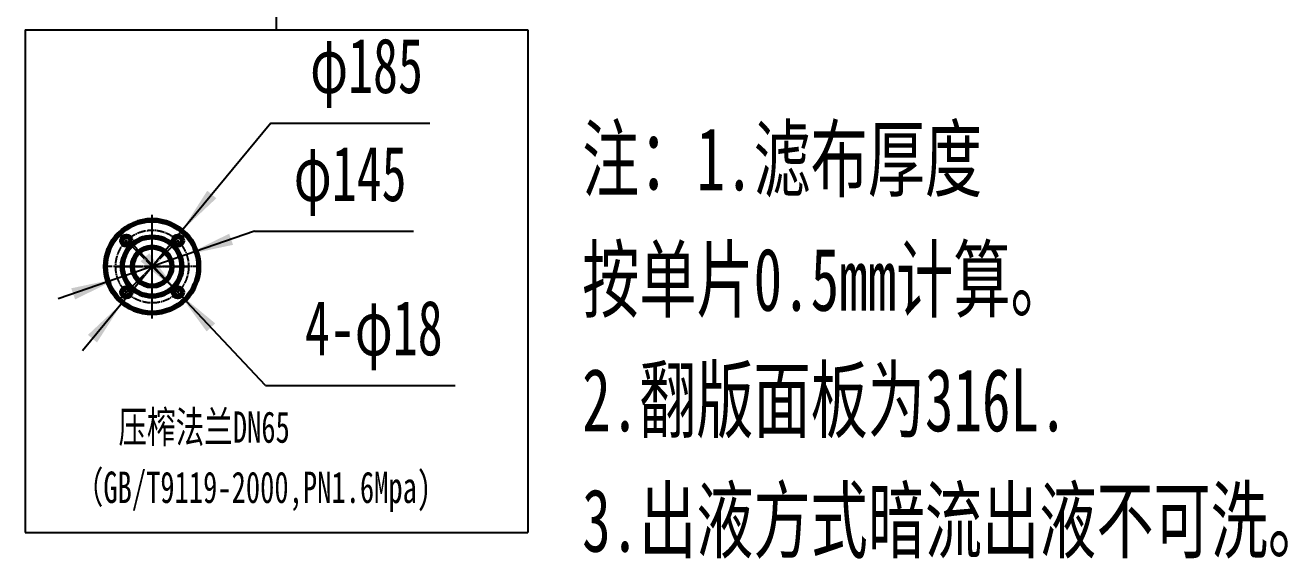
# Model space of a CAD drawing. Header units: millimetres. Extents: x -14850 to 14850, y -10500 to 10500.
# Drawn here: x 4791 to 9814, y -2590 to -466 of the extents above; entities that cross this region are included whole.
import ezdxf

# ---------------------------------------------------------------- set-up
doc = ezdxf.new("R2010")
doc.units = ezdxf.units.MM
doc.linetypes.add('EB_DASHDOT', pattern=[39, 30, -3, 3, -3])
for name, color, linetype, lineweight in [('CAXA0', 7, 'Continuous', 70), ('CAXA1', 1, 'EB_DASHDOT', 25), ('CAXA4', 3, 'Continuous', 25)]:
    doc.layers.add(name, color=color, linetype=linetype, lineweight=lineweight)
doc.styles.add('标准', font='', dxfattribs={"width": 0.667})
doc.styles.get('标准').set_extended_font_data('NSimSun')
doc.dimstyles.new('标准', dxfattribs={"dimscale": 50, "dimtxt": 3.5, "dimasz": 3, "dimexe": 2, "dimexo": 0, "dimtad": 1, "dimdec": 1, "dimzin": 12, "dimdsep": 46, "dimtxsty": '标准', "dimcen": 0, "dimdle": 4, "dimaunit": 1, "dimazin": 2, "dimtfac": 1, "dimtdec": 3, "dimtmove": 0, "dimatfit": 3, "dimfxl": 0, "dimtolj": 1, "dimtzin": 0, "dimarcsym": 0})

# ---------------------------------------------------------------- blocks, each defined once
blk = doc.blocks.new('CAXBLOCK771', base_point=(5159.8, -1399.7))
at = {"layer": 'CAXA0'}
for centre, radius in [((5295.5, -1426.8), 185), ((5192.9, -1324.3), 18), ((5295.5, -1426.8), 118), ((5295.5, -1426.8), 78), ((5398, -1324.3), 18), ((5192.9, -1529.4), 18), ((5398, -1529.4), 18)]:
    blk.add_circle(centre, radius, dxfattribs=at)
at = {"layer": 'CAXA1', "linetype": 'EB_DASHDOT', "lineweight": 25}
for p, q in [((5295.5, -1633), (5295.5, -1221)), ((5295.5, -1617.8), (5295.5, -1235.8)), ((5430.5, -1561.9), (5160.4, -1291.8)), ((5160.4, -1561.9), (5430.5, -1291.8)), ((5486.5, -1426.8), (5104.5, -1426.8)), ((5149.5, -1426.8), (5441.5, -1426.8))]:
    blk.add_line(p, q, dxfattribs=at)
blk.add_circle((5295.5, -1426.8), 145, dxfattribs=at)
blk = doc.blocks.new('*D811')
at = {"layer": 'CAXA4', "linetype": 'Continuous', "lineweight": 25}
for points in [[(5413.4, -1284.3), (5514.9, -1124.9), (5551, -1154.8)], [(5177.5, -1569.4), (5040, -1698.9), (5076.1, -1728.8)]]:
    blk.add_hatch(color=0, dxfattribs=at).paths.add_polyline_path(points, flags=0)
at = {"layer": 'CAXA4', "color": 0, "linetype": 'Continuous', "lineweight": 25}
for q in [(5018.2, -1762), (6400.8, -856.2)]:
    blk.add_line((5767.6, -856.2), q, dxfattribs=at)
at = {"layer": 'CAXA4', "color": 0, "linetype": 'Continuous', "lineweight": 25, "insert": (5924.4, -517.5), "char_height": 218.75, "attachment_point": 1, "style": '标准'}
blk.add_mtext('\\fNSimSun|b0|i0|p34;φ185', dxfattribs=at)
blk = doc.blocks.new('*D812')
at = {"layer": 'CAXA4', "linetype": 'Continuous', "lineweight": 25}
for points in [[(5432.5, -1379.5), (5602.1, -1296.1), (5617.4, -1340.4)], [(5158.4, -1474.2), (4973.6, -1513.3), (4988.9, -1557.6)]]:
    blk.add_hatch(color=0, dxfattribs=at).paths.add_polyline_path(points, flags=0)
at = {"layer": 'CAXA4', "color": 0, "linetype": 'Continuous', "lineweight": 25}
for q in [(4922.1, -1555.8), (6335.6, -1286.2)]:
    blk.add_line((5702.4, -1286.2), q, dxfattribs=at)
at = {"layer": 'CAXA4', "color": 0, "linetype": 'Continuous', "lineweight": 25, "insert": (5859.3, -947.5), "char_height": 218.75, "attachment_point": 1, "style": '标准'}
blk.add_mtext('\\fNSimSun|b0|i0|p34;φ145', dxfattribs=at)
blk = doc.blocks.new('*D813')
at = {"layer": 'CAXA4', "linetype": 'Continuous', "lineweight": 25}
for points in [[(5395.3, -1526.5), (5283.9, -1373.8), (5249.7, -1405.9)], [(5400.7, -1532.3), (5546.3, -1652.8), (5512.1, -1684.9)]]:
    blk.add_hatch(color=0, dxfattribs=at).paths.add_polyline_path(points, flags=0)
at = {"layer": 'CAXA4', "color": 0, "linetype": 'Continuous', "lineweight": 25}
for q in [(5224, -1344.4), (6501.8, -1900.2)]:
    blk.add_line((5746.8, -1900.2), q, dxfattribs=at)
at = {"layer": 'CAXA4', "color": 0, "linetype": 'Continuous', "lineweight": 25, "insert": (5903.7, -1561.4), "char_height": 218.75, "attachment_point": 1, "style": '标准'}
blk.add_mtext('\\fNSimSun|b0|i0|p34;4-φ18', dxfattribs=at)

msp = doc.modelspace()

# ---------------------------------------------------------------- linework, layer by layer
at = {"layer": 'CAXA4'}
for p, q in [((5790.54, -484.93), (5790.54, 635.53)), ((4790.54, -484.93), (4790.54, -2484.93)), ((4790.54, -484.93), (6790.54, -484.93)), ((6790.54, -484.93), (6790.54, -2484.93)), ((4790.54, -2484.93), (6790.54, -2484.93))]:
    msp.add_line(p, q, dxfattribs=at)

# ---------------------------------------------------------------- block references
at = {"layer": 'CAXA0', "linetype": 'Continuous', "lineweight": 70}
msp.add_blockref('CAXBLOCK771', (5159.77, -1399.67), dxfattribs=at)

# ---------------------------------------------------------------- texts
at = {"layer": 'CAXA4', "linetype": 'Continuous', "lineweight": 25, "attachment_point": 1, "style": '标准'}
for s, insert, char_height in [('\\fNSimSun|b0|i0|p34;注：1.滤布厚度', (7006.72, -873.44), 250), ('\\fNSimSun|b0|i0|p34;按单片0.5mm计算。', (7006.72, -1352.94), 250), ('\\fNSimSun|b0|i0|p34;2.翻版面板为316L.', (7006.72, -1832.44), 250), ('\\fNSimSun|b0|i0|p34;压榨法兰DN65', (5161.55, -2003.11), 125), ('\\fNSimSun|b0|i0|p34;（GB/T9119-2000,PN1.6Mpa)', (4987.52, -2242.86), 125), ('\\fNSimSun|b0|i0|p34;3.出液方式暗流出液不可洗。', (7006.72, -2311.94), 250)]:
    msp.add_mtext(s, dxfattribs=dict(at, insert=insert, char_height=char_height))

# ---------------------------------------------------------------- dimensions: what is measured, and where the dimension line sits
at = {"layer": 'CAXA4', "color": 7}
for p1, p2, text, picture, middle in [((5177.55, -1569.37), (5413.41, -1284.3), '\\fNSimSun;φ185', '*D811', (6157.12, -667.33)), ((5158.43, -1474.18), (5432.53, -1379.49), '\\fNSimSun;φ145', '*D812', (6091.99, -1097.33)), ((5395.27, -1526.45), (5400.75, -1532.28), '\\fNSimSun;4-φ18', '*D813', (6197.29, -1711.29))]:
    dim = msp.add_diameter_dim_2p(p1=p1, p2=p2, text=text, dimstyle='标准', dxfattribs=at)
    dim.commit()
    dim.dimension.update_dxf_attribs({"geometry": picture, "text_midpoint": middle})

doc.saveas('drawing.dxf')
